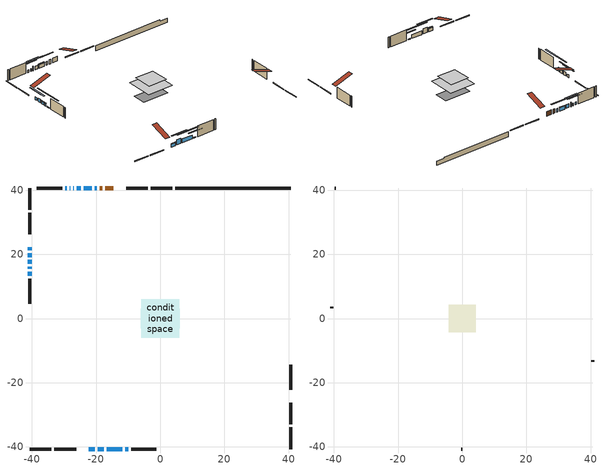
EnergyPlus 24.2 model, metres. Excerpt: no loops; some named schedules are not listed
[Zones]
conditioned space
 floor adiabatic (AdiabaticFloorConstruction): -5.98,-5.98 -5.98,5.98 5.98,5.98 5.98,-5.98 z3.36
 floor foundation (Slab1 construction): -6.02,-2.97 -6.02,2.97 6.02,2.97 6.02,-2.97 z-1.37
 wall outside (RimJoist1 construction): 3.78,40.67 -2.97,40.67 / -40.67,-40.67 -33.93,-40.67 / -40.67,40.67 -40.67,33.93 / 40.67,-40.67 40.67,-33.93 z0.92:1.22
 wall outside (RimJoist2 construction): -3.9,40.67 -10.64,40.67 / -33,-40.67 -26.26,-40.67 / -40.67,33 -40.67,26.26 / 40.67,-33 40.67,-26.26 z0.92:1.22
 wall outside (AdiabaticWallConstruction 1): -14.67,40.67 -17.16,40.67 / -18.09,40.67 -18.92,40.67 z0.92:2.95
 wall outside (AdiabaticWallConstruction): -19.85,40.67 -20.46,40.67 / -24.76,40.67 -25.98,40.67 / -16.71,-40.67 -11.83,-40.67 z0.92:2.6; -40.67,22.23 -40.67,21.31 / -40.67,18.24 -40.67,17.01 / -40.67,16.09 -40.67,15.48 / -27.99,40.67 -28.14,40.67 / -29.07,40.67 -29.68,40.67 z0.92:2.14; -40.67,20.38 -40.67,19.16 / -21.39,40.67 -23.83,40.67 z0.92:2.44; -22.23,-40.67 -20.4,-40.67 z0.92:2.29; -40.67,14.55 -40.67,13.33 / -10.91,-40.67 -9.99,-40.67 z0.92:1.23; -26.91,40.67 -27.06,40.67 z0.92:2.9; -19.47,-40.67 -17.64,-40.67 z0.92:3.21
 wall outside (Wall1 construction): -30.61,40.67 -38.45,40.67 / -9.06,-40.67 -1.22,-40.67 / -40.67,12.4 -40.67,4.56 / 40.67,-22.23 40.67,-14.39 z0.92:5.8
 wall foundation (FoundationWall1 construction): 4.71,40.67,-1.37 4.71,40.67,0.92 37.08,40.67,0.92 37.08,40.67,0.35 40.67,40.67,0.35 40.67,40.67,-1.37
 window (WindowConstruction): -19.85,40.67 -20.46,40.67 z0.92:2.6
 window (WindowConstruction 8): -40.67,22.23 -40.67,21.31 z0.92:2.14
 window (WindowConstruction 9): -40.67,20.38 -40.67,19.16 z0.92:2.44
 window (WindowConstruction 10): -21.39,40.67 -23.83,40.67 z0.92:2.44
 window (WindowConstruction 11): -22.23,-40.67 -20.4,-40.67 z0.92:2.29
 window (WindowConstruction 12): -40.67,18.24 -40.67,17.02 z0.92:2.14
 window (WindowConstruction 13): -40.67,16.09 -40.67,15.48 z0.92:2.14
 window (WindowConstruction 14): -40.67,14.55 -40.67,13.33 z0.92:1.22
 window (WindowConstruction 1): -24.76,40.67 -25.98,40.67 z0.92:2.6
 window (WindowConstruction 2): -26.91,40.67 -27.06,40.67 z0.92:2.9
 window (WindowConstruction 3): -27.99,40.67 -28.14,40.67 z0.92:2.14
 window (WindowConstruction 4): -29.07,40.67 -29.68,40.67 z0.92:2.14
 window (WindowConstruction 5): -19.47,-40.67 -17.64,-40.67 z0.92:3.21
 window (WindowConstruction 6): -16.71,-40.67 -11.83,-40.67 z0.92:2.6
 window (WindowConstruction 7): -10.91,-40.67 -9.99,-40.67 z0.92:1.22
 door (Door): -14.67,40.67 -17.16,40.67 z0.92:2.95
 door (Door 1): -18.09,40.67 -18.92,40.67 z0.92:2.95
 ceiling adiabatic (AdiabaticFloorConstruction): 5.98,-5.98 5.98,5.98 -5.98,5.98 -5.98,-5.98 z3.36
attic - vented
 floor to conditioned space (Floor1 construction Reversed): -4.23,-4.23 -4.23,4.23 4.23,4.23 4.23,-4.23 z5.8
 wall outside (Wall3 construction): -39.38,40.67 -39.74,40.67 / -0.29,-40.67 0.07,-40.67 / -40.67,3.63 -40.67,3.26 / 40.67,-13.46 40.67,-13.09 z0.92:5.8
 roof outside (Roof1 construction): -13.74,40.67,5.8 -13.74,32.44,8.54 -11.57,32.44,8.54 -11.57,40.67,5.8; -23.16,-40.67,5.8 -23.16,-32.44,8.54 -25.33,-32.44,8.54 -25.33,-40.67,5.8; -40.67,23.16,5.8 -32.44,23.16,8.54 -32.44,25.33,8.54 -40.67,25.33,5.8; 40.67,-23.16,5.8 32.44,-23.16,8.54 32.44,-25.33,8.54 40.67,-25.33,5.8
shading: -23.39,40.67 -16.92,40.67 -16.92,41.09 -23.39,41.09 z5.53; -40.67,18.38 -40.67,25.16 -41.09,25.16 -41.09,18.38 z5.07; -40.67,16.23 -40.67,23.31 -41.09,23.31 -41.09,16.23 z5.37; -24.03,40.67 -21.19,40.67 -21.19,41.09 -24.03,41.09 z2.65; -20.2,-40.67 -22.43,-40.67 -22.43,-41.09 -20.2,-41.09 z2.49; -40.67,16.81 -40.67,18.44 -41.09,18.44 -41.09,16.81 z2.34; -40.67,15.28 -40.67,16.29 -41.09,16.29 -41.09,15.28 z2.34; -40.67,7.54 -40.67,20.34 -41.09,20.34 -41.09,7.54 z7.02; -28.91,40.67 -21.83,40.67 -21.83,41.09 -28.91,41.09 z5.53; -29.99,40.67 -23.98,40.67 -23.98,41.09 -29.99,41.09 z5.83; -31.07,40.67 -25.06,40.67 -25.06,41.09 -31.07,41.09 z5.07; -32.61,40.67 -26.14,40.67 -26.14,41.09 -32.61,41.09 z5.07; -14.71,-40.67 -22.4,-40.67 -22.4,-41.09 -14.71,-41.09 z6.14; -8.91,-40.67 -19.64,-40.67 -19.64,-41.09 -8.91,-41.09 z5.53; -7.06,-40.67 -13.83,-40.67 -13.83,-41.09 -7.06,-41.09 z4.15
[Building]
Building 1: Terrain=Suburbs
[Site:Location]
Toronto Intl AP_ON: Latitude {deg}=43.68; Longitude {deg}=-79.63; Time Zone {hr}=-5; Elevation {m}=173; Keep Site Location Information=Yes
[Site:GroundTemperature:Shallow]
4.59119, 2.66285, 2.50842, 3.42352, 7.09712, 10.7536, 13.9236, 15.9317, 16.1023, 14.4691, 11.3799, 7.83558
[Site:WaterMainsTemperature]
Calculation Method=Schedule; Temperature Schedule=mains temperature schedule
[Material] Roughness=Rough; Thermal Absorptance=0.9
Name | Thickness {m} | Conductivity {W/m-K} | Density {kg/m3} | Specific Heat {J/kg-K} | Solar Absorptance | Visible Absorptance
asphalt or fiberglass shingles | 0.00635 | 0.162714 | 1121.4 | 1465.45 | 0.4 | 0.4
ceiling loosefill ins | 0.0846667 | 0.0480833 | 16.02 | 1046.75 | 0.7 | 0.7
ceiling stud and cavity | 0.1397 | 0.0936684 | 65.682 | 1177.47 | 0.7 | 0.7
concrete 4.0 in. | 0.1016 | 1.803125 | 2242.8 | 837.4 | 0.7 | 0.7
concrete 8.0 in. | 0.2032 | 1.803125 | 2242.8 | 837.4 | 0.7 | 0.7
door material | 0.04445 | 0.053851 | 512.64 | 1214.23 | 0.7 | 0.7
door material 1 | 0.04445 | 0.20624 | 512.64 | 1214.23 | 0.7 | 0.7
exterior vertical ins | 0.00222023 | 0.029427 | 32.04 | 1214.23 | 0.7 | 0.7
floor covering | 0.0127 | 0.0433444 | 54.468 | 1339.84 | 0.6 | 0.6
floor rigid ins; wall rigid ins 1 | 0.512978 | 0.029427 | 32.04 | 1214.23 | 0.7 | 0.7
floor stud and cavity | 0.1397 | 1.75129 | 37.0049 | 1207.88 | 0.7 | 0.7
furniture material conditioned space 1 | 0.1524 | 0.115458 | 640.8 | 1214.23 | 0.6 | 0.6
gypsum board | 0.0127 | 0.160291 | 801 | 837.4 | 0.6 | 0.6
gypsum board 1 | 0.0127 | 0.160291 | 801 | 837.4 | 0.7 | 0.7
osb sheathing 0.5 in. | 0.0127 | 0.115458 | 512.64 | 1214.23 | 0.7 | 0.7
osb sheathing 0.75 in. | 0.01905 | 0.115458 | 512.64 | 1214.23 | 0.7 | 0.7
osb sheathing 2.0 in. | 0.0508 | 0.115458 | 512.64 | 1214.23 | 0.7 | 0.7
rim joist rigid ins; wall rigid ins | 0.051816 | 0.029427 | 32.04 | 1214.23 | 0.7 | 0.7
rim joist stud and cavity | 0.0508 | 0.0405436 | 125.044 | 1163.47 | 0.6 | 0.6
rim joist stud and cavity 1 | 0.0508 | 0.029095 | 125.044 | 1163.47 | 0.6 | 0.6
wall stud and cavity | 0.1397 | 0.415402 | 139.0536 | 1170.24 | 0.7 | 0.7
wall stud and cavity 1 | 0.0889 | 6.9971 | 50.32683 | 1063.81 | 0.6 | 0.6
wall stud and cavity 2 | 0.0889 | 0.380278 | 52.3479 | 1209.89 | 0.7 | 0.7
wall stud and cavity 3 | 0.0889 | 0.391764 | 83.0341 | 1211.67 | 0.7 | 0.7
wood siding | 0.0254 | 0.102417 | 544.68 | 1172.36 | 0.4 | 0.4
wood siding 1 | 0.00254 | 0.102417 | 544.68 | 1172.36 | 0.4 | 0.4
wood siding 2; wood siding 3; wood siding 4 | 0.0254 | 0.102417 | 544.68 | 1172.36 | 0.7 | 0.7
[WindowMaterial:SimpleGlazingSystem]
Name | U-Factor {W/m2-K} | Solar Heat Gain Coefficient
WindowMaterial | 3.06271 | 0.54
WindowMaterial 1 | 2.9077 | 0.68
WindowMaterial 10 | 2.961077 | 0.63
WindowMaterial 11 | 2.93155 | 0.66
WindowMaterial 12 | 2.92076 | 0.67
WindowMaterial 13 | 3.06555 | 0.49
WindowMaterial 2 | 3.07407 | 0.36
WindowMaterial 3 | 3.06612 | 0.35
WindowMaterial 4 | 2.96789 | 0.62
WindowMaterial 5 | 2.87988 | 0.7
WindowMaterial 6 | 2.881585 | 0.7
WindowMaterial 7 | 3.063281 | 0.52
WindowMaterial 8 | 2.93609 | 0.65
WindowMaterial 9 | 2.91111 | 0.68
[Construction]
AdiabaticFloorConstruction: floor stud and cavity, floor rigid ins, osb sheathing 0.75 in., floor covering
AdiabaticWallConstruction: wood siding 3, wall rigid ins 1, wall stud and cavity 2, gypsum board
AdiabaticWallConstruction 1: wood siding 4, wall rigid ins 1, wall stud and cavity 2, gypsum board
Door: door material
Door 1: door material 1
Floor1 construction Reversed: gypsum board, ceiling stud and cavity, ceiling loosefill ins
FoundationWall1 construction: concrete 8.0 in., gypsum board 1
furniture construction conditioned space 1: furniture material conditioned space 1
PartitionWallConstruction: gypsum board, wall stud and cavity 3, gypsum board
RimJoist1 construction: wood siding 2, rim joist rigid ins, osb sheathing 2.0 in., rim joist stud and cavity
RimJoist2 construction: wood siding 2, osb sheathing 2.0 in., rim joist stud and cavity 1
Roof1 construction: asphalt or fiberglass shingles
Slab1 construction: concrete 4.0 in.
Wall1 construction: wood siding, wall rigid ins, osb sheathing 0.5 in., wall stud and cavity, gypsum board
Wall3 construction: wood siding 1, wall stud and cavity 1
WindowConstruction: WindowMaterial
WindowConstruction 1: WindowMaterial 1
WindowConstruction 10: WindowMaterial 10
WindowConstruction 11: WindowMaterial 11
WindowConstruction 12: WindowMaterial 12
WindowConstruction 13; WindowConstruction 4: WindowMaterial 4
WindowConstruction 14: WindowMaterial 13
WindowConstruction 2: WindowMaterial 2
WindowConstruction 3: WindowMaterial 3
WindowConstruction 5: WindowMaterial 5
WindowConstruction 6: WindowMaterial 6
WindowConstruction 7: WindowMaterial 7
WindowConstruction 8: WindowMaterial 8
WindowConstruction 9: WindowMaterial 9
[Zone] Multiplier=1; Part of Total Floor Area=Yes
Name | Volume {m3}
attic - vented | 31.8913
conditioned space | 577.8
[Space]
Name | Zone | Volume {m3}
attic - vented 1 | attic - vented | 31.8913
conditioned space 1 | conditioned space | 577.8
[ZoneInfiltration:EffectiveLeakageArea]
infil attic - vented 1: Zone or Space=attic - vented 1; Schedule=Always On Discrete; Effective Air Leakage Area {cm2}=2960.28; Stack Coefficient=0.000530082; Wind Coefficient=1.55558e-05
[ZoneMixing]
whole house fan mix: Zone or Space=attic - vented; Schedule=Always On Continuous; Design Flow Rate Calculation Method=Flow/Zone; Design Flow Rate {m3/s}=0; Source Zone or Space=conditioned space
[SurfaceProperty:ExposedFoundationPerimeter]
Slab1: Exposed Perimeter Calculation Method=TotalExposedPerimeter; Total Exposed Perimeter {m}=35.967
[InternalMass] Zone or ZoneList=conditioned space; Space or SpaceList=conditioned space 1
Name | Construction | Surface Area {m2}
furniture mass conditioned space 1 | furniture construction conditioned space 1 | 85.8522
partition wall mass | PartitionWallConstruction | 214.63
[Lights]
interior lighting: Zone or ZoneList or Space or SpaceList=conditioned space 1; Schedule=interior lighting schedule; Design Level Calculation Method=LightingLevel; Lighting Level {W}=343.2; Return Air Fraction=0; Fraction Radiant=0.6; Fraction Visible=0.2; Fraction Replaceable=1
[People]
occupants: Zone or ZoneList or Space or SpaceList=conditioned space 1; Number of People Schedule=occupants schedule; Number of People Calculation Method=People; Number of People=3; Fraction Radiant=0.314171; Sensible Heat Fraction=0.56303; Activity Level Schedule=occupants activity schedule; Carbon Dioxide Generation Rate {m3/s-W}=0; Enable ASHRAE 55 Comfort Warnings=No; Mean Radiant Temperature Calculation Type=EnclosureAveraged
[ElectricEquipment] Zone or ZoneList or Space or SpaceList=conditioned space 1; Design Level Calculation Method=EquipmentLevel
Name | Schedule | Design Level {W} | Fraction Latent | Fraction Radiant | Fraction Lost
clothes dryer | clothes dryer schedule | 140.772 | 0.015 | 0.081 | 0.85
clothes washer | clothes washer schedule | 32.1985 | 0.03 | 0.162 | 0.7
cooking range | cooking range schedule | 215.147 | 0.08 | 0.432 | 0.2
dishwasher | dishwasher schedule | 66.8632 | 0.3 | 0.18 | 0.4
fridge | fridge schedule | 72.9452 | 0 | 0.6 | 0
mech vent bath fan 0 | mech vent bath fan 0 schedule | 50.2 | 0 | 0 | 1
mech vent bath fan 1 | mech vent bath fan 1 schedule | 50.2 | 0 | 0 | 1
mech vent house fan | mech vent house fan schedule | 0 | 0 | 0 | 1
mech vent house fan cfis | mech vent house fan cfis schedule | 0 | 0 | 0 | 0
mech vent range fan 0 | mech vent range fan 0 schedule | 57 | 0 | 0 | 1
misc plug loads | misc plug loads schedule | 494.7 | 0.045 | 0.513 | 0.1
whole house fan | Always On Discrete | 0 | 0 | 0 | 1
[OtherEquipment] Zone or ZoneList or Space or SpaceList=conditioned space 1; Design Level Calculation Method=EquipmentLevel
Name | Fuel Type | Schedule | Design Level {W} | Fraction Latent | Fraction Radiant | Fraction Lost
clothes dryer 1 | Electricity | clothes dryer schedule | 0 | 0.015 | 0.081 | 0.85
cooking range 1 | Electricity | cooking range schedule | 0 | 0.08 | 0.432 | 0.2
general water use latent | None | general water use schedule | 62.594 | 1 | 0 | 0
general water use sensible | None | general water use schedule | -61.6891 | 0 | 0.6 | 0
mech vent house fan latent load | None | Always On Discrete | 0 | 1 | 0 | 0
mech vent house fan sensible load | None | Always On Discrete | 0 | 0 | 0 | 0
water heater energy adjustment1 | NaturalGas | Always On Discrete | 0.01 | 0 | 0 | 1
[ZoneInfiltration:DesignFlowRate] Zone or ZoneList or Space or SpaceList=conditioned space 1; Schedule=Always On Discrete; Design Flow Rate Calculation Method=Flow/Zone; Design Flow Rate {m3/s}=0
infil flow; natural vent flow; whole house fan flow
[AvailabilityManager:Scheduled]
central ac and furnace airloop Availability Manager: Schedule=Always On Discrete
[Foundation:Kiva]
Foundation Kiva 1: Initial Indoor Air Temperature {C}=18; Wall Height Above Grade {m}=0.919978; Wall Depth Below Slab {m}=0.2032; Custom Block Material Name 1=exterior vertical ins; Custom Block Depth 1 {m}=2.28999; Custom Block X Position 1 {m}=0.2159; Custom Block Z Position 1 {m}=0
[Foundation:Kiva:Settings]
Soil Conductivity {W/m-K}=0.849921; Soil Density {kg/m3}=1842.3; Soil Specific Heat {J/kg-K}=418.7; Ground Solar Absorptivity=0.9; Ground Thermal Absorptivity=0.9; Ground Surface Roughness {m}=0.03; Far-Field Width {m}=40; Deep-Ground Boundary Condition=ZeroFlux; Deep-Ground Depth {m}=40; Minimum Cell Dimension {m}=0.2; Maximum Cell Growth Coefficient=3; Simulation Timestep=Timestep
[Exterior:Lights]
exterior lighting: Schedule=exterior lighting schedule; Design Level {W}=75.6
[EnergyManagementSystem:GlobalVariable]
central_ac_and_furnace_airloop_Fan_RTF
infil_program_Qfan
infil_program_Qinf
natural_vent_program_Qnv
natural_vent_program_Qwhf
[EnergyManagementSystem:Sensor]
Name | Output:Variable or Output:Meter Index Key | Output:Variable or Output:Meter
airflow_gain | infil flow | Infiltration Sensible Heat Gain Energy
airflow_gain_1 | natural vent flow | Infiltration Sensible Heat Gain Energy
airflow_gain_2 | whole house fan flow | Infiltration Sensible Heat Gain Energy
airflow_loss | infil flow | Infiltration Sensible Heat Loss Energy
airflow_loss_1 | natural vent flow | Infiltration Sensible Heat Loss Energy
airflow_loss_2 | whole house fan flow | Infiltration Sensible Heat Loss Energy
clg_load_cond |  | Cooling:EnergyTransfer:Zone:CONDITIONED SPACE
clg_sp_s; clg_sp_s_1 | cooling setpoint | Schedule Value
clothes_dryer_exhaust_0_sch_s | clothes dryer exhaust 0 schedule | Schedule Value
cool_season | cooling season schedule | Schedule Value
htg_load_cond |  | Heating:EnergyTransfer:Zone:CONDITIONED SPACE
htg_sp_s; htg_sp_s_1 | heating setpoint | Schedule Value
ig_ee_conv | clothes dryer | Electric Equipment Convective Heating Energy
ig_ee_conv_2 | cooking range | Electric Equipment Convective Heating Energy
ig_ee_conv_4 | fridge | Electric Equipment Convective Heating Energy
ig_ee_conv_5 | misc plug loads | Electric Equipment Convective Heating Energy
ig_ee_conv_6 | whole house fan | Electric Equipment Convective Heating Energy
ig_ee_rad | clothes dryer | Electric Equipment Radiant Heating Energy
ig_ee_rad_2 | cooking range | Electric Equipment Radiant Heating Energy
ig_ee_rad_4 | fridge | Electric Equipment Radiant Heating Energy
ig_ee_rad_5 | misc plug loads | Electric Equipment Radiant Heating Energy
ig_ee_rad_6 | whole house fan | Electric Equipment Radiant Heating Energy
ig_lgt_conv | interior lighting | Lights Convective Heating Energy
ig_lgt_rad | interior lighting | Lights Radiant Heating Energy
ig_lgt_vis | interior lighting | Lights Visible Radiation Heating Energy
ig_oe_conv | clothes dryer 1 | Other Equipment Convective Heating Energy
ig_oe_conv_1 | cooking range 1 | Other Equipment Convective Heating Energy
ig_oe_conv_2 | general water use latent | Other Equipment Convective Heating Energy
ig_oe_conv_3 | general water use sensible | Other Equipment Convective Heating Energy
ig_oe_conv_4 | water heater energy adjustment1 | Other Equipment Convective Heating Energy
ig_oe_rad | clothes dryer 1 | Other Equipment Radiant Heating Energy
ig_oe_rad_1 | cooking range 1 | Other Equipment Radiant Heating Energy
ig_oe_rad_2 | general water use latent | Other Equipment Radiant Heating Energy
ig_oe_rad_3 | general water use sensible | Other Equipment Radiant Heating Energy
ig_oe_rad_4 | water heater energy adjustment1 | Other Equipment Radiant Heating Energy
ig_ppl_conv | occupants | People Convective Heating Energy
ig_ppl_rad | occupants | People Radiant Heating Energy
im_conv | furniture mass conditioned space 1 | Surface Inside Face Convection Heat Gain Energy
im_conv_1 | partition wall mass | Surface Inside Face Convection Heat Gain Energy
im_ig | furniture mass conditioned space 1 | Surface Inside Face Internal Gains Radiation Heat Gain Energy
im_ig_1 | partition wall mass | Surface Inside Face Internal Gains Radiation Heat Gain Energy
im_lgt | furniture mass conditioned space 1 | Surface Inside Face Lights Radiation Heat Gain Energy
im_lgt_1 | partition wall mass | Surface Inside Face Lights Radiation Heat Gain Energy
im_sol | furniture mass conditioned space 1 | Surface Inside Face Solar Radiation Heat Gain Energy
im_sol_1 | partition wall mass | Surface Inside Face Solar Radiation Heat Gain Energy
im_surf | furniture mass conditioned space 1 | Surface Inside Face Net Surface Thermal Radiation Heat Gain Energy
im_surf_1 | partition wall mass | Surface Inside Face Net Surface Thermal Radiation Heat Gain Energy
mech_vent_bath_fan_0_sch_s | mech vent bath fan 0 schedule | Schedule Value
mech_vent_bath_fan_1_sch_s | mech vent bath fan 1 schedule | Schedule Value
mech_vent_range_fan_0_sch_s | mech vent range fan 0 schedule | Schedule Value
mv_conv | mech vent bath fan 0 | Electric Equipment Convective Heating Energy
mv_conv_1 | mech vent bath fan 1 | Electric Equipment Convective Heating Energy
mv_conv_2 | mech vent house fan | Electric Equipment Convective Heating Energy
mv_conv_3 | mech vent house fan cfis | Electric Equipment Convective Heating Energy
mv_conv_4 | mech vent range fan 0 | Electric Equipment Convective Heating Energy
mv_conv_5 | mech vent house fan latent load | Other Equipment Convective Heating Energy
mv_conv_6 | mech vent house fan sensible load | Other Equipment Convective Heating Energy
mv_rad | mech vent bath fan 0 | Electric Equipment Radiant Heating Energy
mv_rad_1 | mech vent bath fan 1 | Electric Equipment Radiant Heating Energy
mv_rad_2 | mech vent house fan | Electric Equipment Radiant Heating Energy
mv_rad_3 | mech vent house fan cfis | Electric Equipment Radiant Heating Energy
mv_rad_4 | mech vent range fan 0 | Electric Equipment Radiant Heating Energy
mv_rad_5 | mech vent house fan latent load | Other Equipment Radiant Heating Energy
mv_rad_6 | mech vent house fan sensible load | Other Equipment Radiant Heating Energy
natural_vent_s | natural vent schedule | Schedule Value
out_pb_s |  | Site Outdoor Air Barometric Pressure
out_wt_s |  | Site Outdoor Air Humidity Ratio
site_vw_s |  | Site Wind Speed
ss_back_out | Window1 | Surface Window Shortwave from Zone Back Out Window Heat Transfer Rate
ss_back_out_1 | Window11 | Surface Window Shortwave from Zone Back Out Window Heat Transfer Rate
ss_back_out_10 | Window5 | Surface Window Shortwave from Zone Back Out Window Heat Transfer Rate
ss_back_out_11 | Window6 | Surface Window Shortwave from Zone Back Out Window Heat Transfer Rate
ss_back_out_12 | Window7 | Surface Window Shortwave from Zone Back Out Window Heat Transfer Rate
ss_back_out_13 | Window8 | Surface Window Shortwave from Zone Back Out Window Heat Transfer Rate
ss_back_out_14 | Window9 | Surface Window Shortwave from Zone Back Out Window Heat Transfer Rate
ss_back_out_2 | Window12 | Surface Window Shortwave from Zone Back Out Window Heat Transfer Rate
ss_back_out_3 | Window13 | Surface Window Shortwave from Zone Back Out Window Heat Transfer Rate
ss_back_out_4 | Window17 | Surface Window Shortwave from Zone Back Out Window Heat Transfer Rate
ss_back_out_5 | Window19 | Surface Window Shortwave from Zone Back Out Window Heat Transfer Rate
ss_back_out_6 | Window20 | Surface Window Shortwave from Zone Back Out Window Heat Transfer Rate
ss_back_out_7 | Window21 | Surface Window Shortwave from Zone Back Out Window Heat Transfer Rate
ss_back_out_8 | Window3 | Surface Window Shortwave from Zone Back Out Window Heat Transfer Rate
ss_back_out_9 | Window4 | Surface Window Shortwave from Zone Back Out Window Heat Transfer Rate
ss_conv | Door1 | Surface Inside Face Convection Heat Gain Energy
ss_conv_1 | Door4 | Surface Inside Face Convection Heat Gain Energy
ss_conv_10 | Window3 | Surface Inside Face Convection Heat Gain Energy
ss_conv_11 | Window4 | Surface Inside Face Convection Heat Gain Energy
ss_conv_12 | Window5 | Surface Inside Face Convection Heat Gain Energy
ss_conv_13 | Window6 | Surface Inside Face Convection Heat Gain Energy
ss_conv_14 | Window7 | Surface Inside Face Convection Heat Gain Energy
ss_conv_15 | Window8 | Surface Inside Face Convection Heat Gain Energy
ss_conv_16 | Window9 | Surface Inside Face Convection Heat Gain Energy
ss_conv_2 | Window1 | Surface Inside Face Convection Heat Gain Energy
ss_conv_3 | Window11 | Surface Inside Face Convection Heat Gain Energy
ss_conv_4 | Window12 | Surface Inside Face Convection Heat Gain Energy
ss_conv_5 | Window13 | Surface Inside Face Convection Heat Gain Energy
ss_conv_6 | Window17 | Surface Inside Face Convection Heat Gain Energy
ss_conv_7 | Window19 | Surface Inside Face Convection Heat Gain Energy
ss_conv_8 | Window20 | Surface Inside Face Convection Heat Gain Energy
ss_conv_9 | Window21 | Surface Inside Face Convection Heat Gain Energy
ss_ig | Door1 | Surface Inside Face Internal Gains Radiation Heat Gain Energy
ss_ig_1 | Door4 | Surface Inside Face Internal Gains Radiation Heat Gain Energy
ss_ig_10 | Window3 | Surface Inside Face Internal Gains Radiation Heat Gain Energy
ss_ig_11 | Window4 | Surface Inside Face Internal Gains Radiation Heat Gain Energy
ss_ig_12 | Window5 | Surface Inside Face Internal Gains Radiation Heat Gain Energy
ss_ig_13 | Window6 | Surface Inside Face Internal Gains Radiation Heat Gain Energy
ss_ig_14 | Window7 | Surface Inside Face Internal Gains Radiation Heat Gain Energy
ss_ig_15 | Window8 | Surface Inside Face Internal Gains Radiation Heat Gain Energy
ss_ig_16 | Window9 | Surface Inside Face Internal Gains Radiation Heat Gain Energy
ss_ig_2 | Window1 | Surface Inside Face Internal Gains Radiation Heat Gain Energy
ss_ig_3 | Window11 | Surface Inside Face Internal Gains Radiation Heat Gain Energy
ss_ig_4 | Window12 | Surface Inside Face Internal Gains Radiation Heat Gain Energy
ss_ig_5 | Window13 | Surface Inside Face Internal Gains Radiation Heat Gain Energy
ss_ig_6 | Window17 | Surface Inside Face Internal Gains Radiation Heat Gain Energy
ss_ig_7 | Window19 | Surface Inside Face Internal Gains Radiation Heat Gain Energy
ss_ig_8 | Window20 | Surface Inside Face Internal Gains Radiation Heat Gain Energy
ss_ig_9 | Window21 | Surface Inside Face Internal Gains Radiation Heat Gain Energy
ss_lgt | Door1 | Surface Inside Face Lights Radiation Heat Gain Energy
ss_lgt_1 | Door4 | Surface Inside Face Lights Radiation Heat Gain Energy
ss_sol | Door1 | Surface Inside Face Solar Radiation Heat Gain Energy
ss_sol_1 | Door4 | Surface Inside Face Solar Radiation Heat Gain Energy
ss_surf | Door1 | Surface Inside Face Net Surface Thermal Radiation Heat Gain Energy
ss_surf_1 | Door4 | Surface Inside Face Net Surface Thermal Radiation Heat Gain Energy
ss_surf_10 | Window3 | Surface Inside Face Net Surface Thermal Radiation Heat Gain Energy
ss_surf_11 | Window4 | Surface Inside Face Net Surface Thermal Radiation Heat Gain Energy
ss_surf_12 | Window5 | Surface Inside Face Net Surface Thermal Radiation Heat Gain Energy
ss_surf_13 | Window6 | Surface Inside Face Net Surface Thermal Radiation Heat Gain Energy
ss_surf_14 | Window7 | Surface Inside Face Net Surface Thermal Radiation Heat Gain Energy
ss_surf_15 | Window8 | Surface Inside Face Net Surface Thermal Radiation Heat Gain Energy
ss_surf_16 | Window9 | Surface Inside Face Net Surface Thermal Radiation Heat Gain Energy
ss_surf_2 | Window1 | Surface Inside Face Net Surface Thermal Radiation Heat Gain Energy
ss_surf_3 | Window11 | Surface Inside Face Net Surface Thermal Radiation Heat Gain Energy
ss_surf_4 | Window12 | Surface Inside Face Net Surface Thermal Radiation Heat Gain Energy
ss_surf_5 | Window13 | Surface Inside Face Net Surface Thermal Radiation Heat Gain Energy
ss_surf_6 | Window17 | Surface Inside Face Net Surface Thermal Radiation Heat Gain Energy
ss_surf_7 | Window19 | Surface Inside Face Net Surface Thermal Radiation Heat Gain Energy
ss_surf_8 | Window20 | Surface Inside Face Net Surface Thermal Radiation Heat Gain Energy
ss_surf_9 | Window21 | Surface Inside Face Net Surface Thermal Radiation Heat Gain Energy
ss_trans_in | Window1 | Surface Window Transmitted Solar Radiation Rate
ss_trans_in_1 | Window11 | Surface Window Transmitted Solar Radiation Rate
